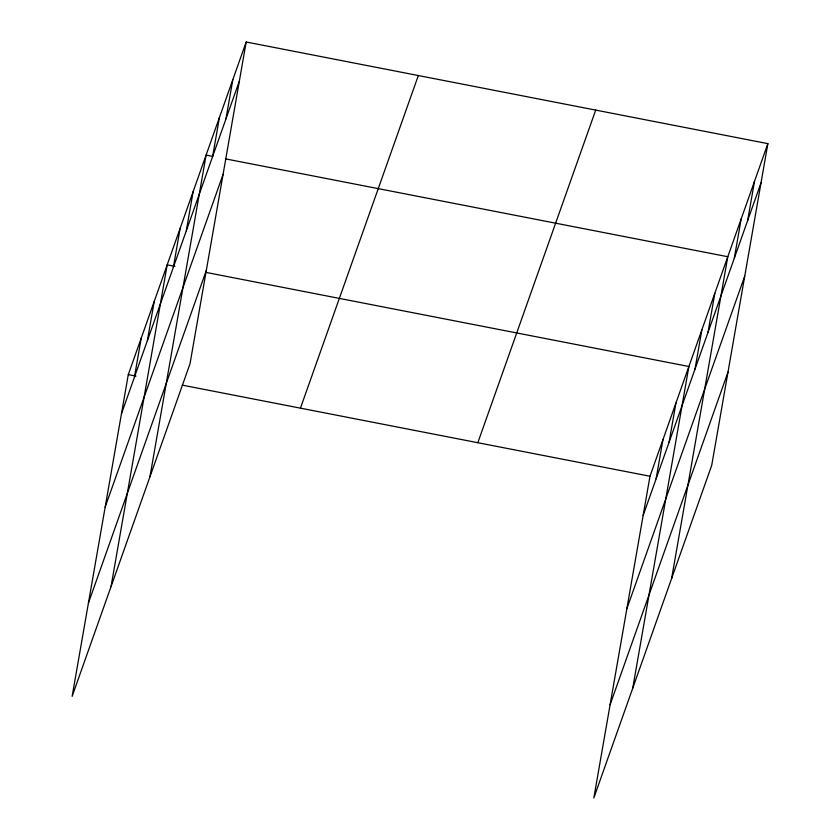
<?xml version="1.0" encoding="UTF-8"?>
<svg xmlns="http://www.w3.org/2000/svg" width="840" height="840" viewBox="0 0 840 840"><rect width="100%" height="100%" fill="white"/><g stroke="black" fill="none" stroke-linecap="round" stroke-linejoin="round"><path stroke-width="1.26" d="M246.172 42L128.289 374.619L72.135 696.36L190.019 363.752L246.172 42L767.865 143.64L711.711 465.381L593.827 798L649.981 476.249L767.865 143.64M134.421 377.192L141.257 338.026M147.389 340.61L154.224 301.434M111.038 586.603L167.191 264.852L174.899 266.353M173.323 267.435L180.159 228.26M186.291 230.843L193.127 191.678M149.94 476.837L206.094 155.085L212.52 156.345M212.615 156.566L219.45 117.39M225.971 118.87L232.816 79.695M656.114 478.832L662.949 439.667M669.081 442.25L675.917 403.074M632.73 688.233L688.884 366.492L205.737 272.36M695.016 369.065L701.851 329.899M707.984 332.483L714.819 293.318M671.633 578.476L727.787 256.725L225.362 158.844M734.307 258.195L741.143 219.03M747.663 220.5L754.499 181.335M121.454 413.784L239.337 81.165M105.178 507.034L223.062 174.416M88.41 603.11L206.293 270.501M300.447 408.156L418.331 75.537M477.824 442.712L595.707 110.093M643.146 515.424L761.029 182.805M626.871 608.675L744.755 276.056M610.102 704.75L727.986 372.131M128.289 374.619L135.996 376.12M182.249 385.13L649.981 476.249"/></g></svg>
